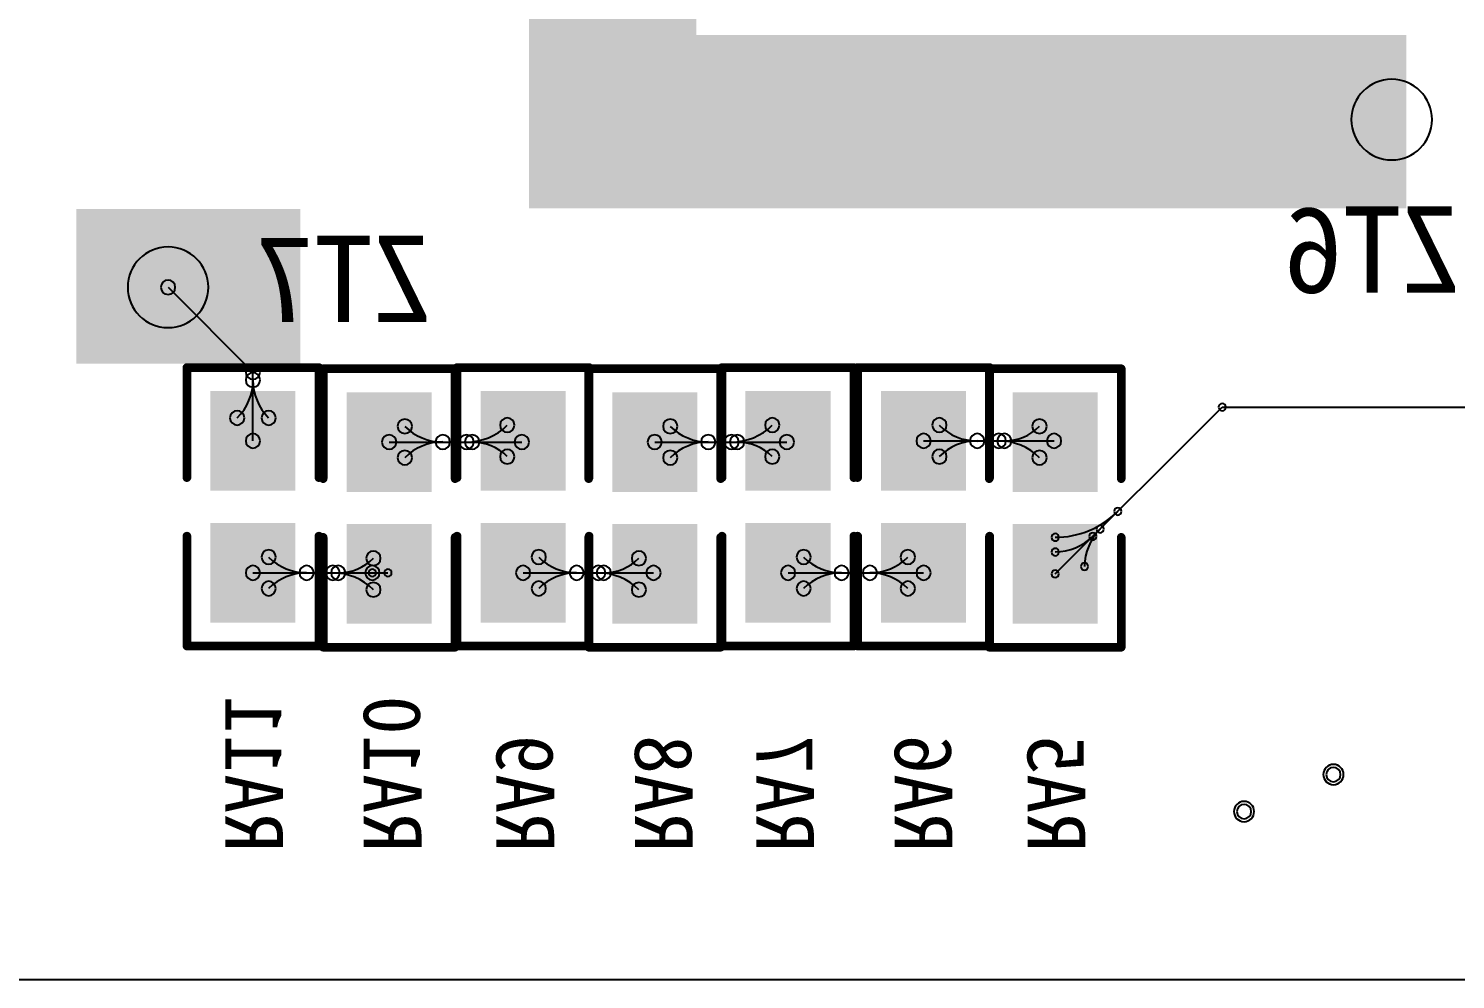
# Model space of a CAD drawing. Header units: inches. Extents: x 32166 to 34772, y 2386 to 4229.
# Drawn here: x 34139.9 to 34246.7, y 3073.3 to 3144.5 of the extents above; entities that cross this region are included whole.
import ezdxf

# ---------------------------------------------------------------- set-up
doc = ezdxf.new("R2010")
doc.units = ezdxf.units.IN
doc.header["$LTSCALE"] = 0.64311
doc.header["$MEASUREMENT"] = 0
for name, color, linetype in [('BOTTOMLAYER', 5, 'CONTINUOUS'), ('BOTTOMOVERLAY', 54, 'CONTINUOUS'), ('BOTTOMPASTE', 16, 'CONTINUOUS'), ('BOTTOMSOLDER', 6, 'CONTINUOUS'), ('KEEPOUTLAYER', 6, 'CONTINUOUS'), ('MULTILAYER', 9, 'CONTINUOUS')]:
    doc.layers.add(name, color=color, linetype=linetype)
doc.styles.get("Standard").update_dxf_attribs({"font": 'txt', "width": 0.8})

msp = doc.modelspace()

# ---------------------------------------------------------------- linework, layer by layer
at = {"layer": 'BOTTOMLAYER'}
for p, q in [((34150.33, 3125.15), (34156.68, 3118.8)), ((34156.68, 3113.65), (34156.68, 3118.8)), ((34216.73, 3103.69), (34229.23, 3116.18)), ((34229.23, 3116.18), (34279.28, 3116.18)), ((34166.88, 3113.56), (34176.81, 3113.56)), ((34186.75, 3113.56), (34196.64, 3113.56)), ((34206.88, 3113.65), (34216.64, 3113.65)), ((34156.68, 3103.77), (34165.62, 3103.77)), ((34165.62, 3103.77), (34166.79, 3103.77)), ((34176.9, 3103.77), (34186.66, 3103.77)), ((34196.73, 3103.77), (34206.88, 3103.77))]:
    msp.add_line(p, q, dxfattribs=at)
for centre, radius, start, end in [((34241.91, 3137.7), 3.02, 0, 180), ((34241.91, 3137.7), 3.02, 180, 0), ((34150.33, 3125.15), 3.02, 0, 180), ((34150.33, 3125.15), 3.02, 180, 0), ((34150.33, 3125.15), 0.54, 0, 180), ((34150.33, 3125.15), 0.54, 180, 0), ((34156.68, 3118.8), 0.54, 0, 180), ((34156.68, 3118.8), 0.54, 0, 180), ((34156.68, 3118.8), 0.54, 180, 0), ((34156.68, 3118.8), 0.54, 180, 0), ((34156.68, 3118.21), 0.54, 0, 180), ((34156.68, 3118.21), 0.54, 0, 180), ((34156.68, 3118.21), 0.54, 0, 180), ((34156.68, 3118.21), 0.54, 0, 180), ((34152.67, 3118.21), 4.02, 314.9999, 359.9999), ((34152.67, 3118.21), 4.02, 314.9999, 359.9999), ((34156.68, 3118.21), 0.54, 180, 0), ((34156.68, 3118.21), 0.54, 180, 0), ((34156.68, 3118.21), 0.54, 180, 0), ((34156.68, 3118.21), 0.54, 180, 0), ((34160.7, 3118.21), 4.02, 180.0001, 225.0001), ((34160.7, 3118.21), 4.02, 180.0001, 225.0001), ((34229.23, 3116.18), 0.274, 0, 180), ((34229.23, 3116.18), 0.274, 0, 180), ((34155.5, 3115.37), 0.54, 0, 180), ((34155.5, 3115.37), 0.54, 0, 180), ((34155.5, 3115.37), 0.54, 180, 0), ((34155.5, 3115.37), 0.54, 180, 0), ((34157.86, 3115.37), 0.54, 0, 180), ((34157.86, 3115.37), 0.54, 0, 180), ((34157.86, 3115.37), 0.54, 180, 0), ((34157.86, 3115.37), 0.54, 180, 0), ((34175.72, 3114.83), 0.54, 0, 180), ((34175.72, 3114.83), 0.54, 0, 180), ((34195.55, 3114.83), 0.54, 0, 180), ((34195.55, 3114.83), 0.54, 0, 180), ((34208.06, 3114.83), 0.54, 0, 180), ((34208.06, 3114.83), 0.54, 0, 180), ((34229.23, 3116.18), 0.274, 180, 0), ((34229.23, 3116.18), 0.274, 180, 0), ((34168.05, 3114.74), 0.54, 0, 180), ((34168.05, 3114.74), 0.54, 0, 180), ((34168.05, 3114.74), 0.54, 180, 0), ((34168.05, 3114.74), 0.54, 180, 0), ((34170.89, 3117.58), 4.02, 224.9999, 269.9999), ((34170.89, 3117.58), 4.02, 224.9999, 269.9999), ((34172.67, 3117.87), 4.31, 270.0001, 315.0001), ((34172.67, 3117.87), 4.31, 270.0001, 315.0001), ((34175.72, 3114.83), 0.54, 180, 0), ((34175.72, 3114.83), 0.54, 180, 0), ((34187.92, 3114.74), 0.54, 0, 180), ((34187.92, 3114.74), 0.54, 0, 180), ((34187.92, 3114.74), 0.54, 180, 0), ((34187.92, 3114.74), 0.54, 180, 0), ((34190.76, 3117.58), 4.02, 224.9999, 269.9999), ((34190.76, 3117.58), 4.02, 224.9999, 269.9999), ((34192.5, 3117.87), 4.31, 270.0001, 315.0001), ((34192.5, 3117.87), 4.31, 270.0001, 315.0001), ((34195.55, 3114.83), 0.54, 180, 0), ((34195.55, 3114.83), 0.54, 180, 0), ((34208.06, 3114.83), 0.54, 180, 0), ((34208.06, 3114.83), 0.54, 180, 0), ((34210.89, 3117.66), 4.02, 224.9999, 269.9999), ((34210.89, 3117.66), 4.02, 224.9999, 269.9999), ((34212.92, 3117.37), 3.72, 270.0001, 315.0001), ((34212.92, 3117.37), 3.72, 270.0001, 315.0001), ((34215.55, 3114.74), 0.54, 0, 180), ((34215.55, 3114.74), 0.54, 0, 180), ((34215.55, 3114.74), 0.54, 180, 0), ((34215.55, 3114.74), 0.54, 180, 0), ((34156.68, 3113.65), 0.54, 0, 180), ((34156.68, 3113.65), 0.54, 180, 0), ((34166.88, 3113.56), 0.54, 0, 180), ((34166.88, 3113.56), 0.54, 180, 0), ((34170.89, 3109.55), 4.02, 90.0001, 135.0001), ((34170.89, 3109.55), 4.02, 90.0001, 135.0001), ((34170.89, 3113.56), 0.54, 0, 180), ((34170.89, 3113.56), 0.54, 0, 180), ((34170.89, 3113.56), 0.54, 0, 180), ((34170.89, 3113.56), 0.54, 0, 180), ((34170.89, 3113.56), 0.54, 180, 0), ((34170.89, 3113.56), 0.54, 180, 0), ((34170.89, 3113.56), 0.54, 180, 0), ((34170.89, 3113.56), 0.54, 180, 0), ((34172.67, 3113.56), 0.54, 0, 180), ((34172.67, 3113.56), 0.54, 0, 180), ((34172.67, 3113.56), 0.54, 180, 0), ((34172.67, 3113.56), 0.54, 180, 0), ((34173.09, 3113.56), 0.54, 0, 180), ((34173.09, 3113.56), 0.54, 0, 180), ((34173.09, 3113.56), 0.54, 180, 0), ((34173.09, 3113.56), 0.54, 180, 0), ((34173.09, 3109.84), 3.72, 44.9999, 89.9999), ((34173.09, 3109.84), 3.72, 44.9999, 89.9999), ((34176.81, 3113.56), 0.54, 0, 180), ((34176.81, 3113.56), 0.54, 180, 0), ((34186.75, 3113.56), 0.54, 0, 180), ((34186.75, 3113.56), 0.54, 180, 0), ((34190.76, 3109.55), 4.02, 90.0001, 135.0001), ((34190.76, 3109.55), 4.02, 90.0001, 135.0001), ((34190.76, 3113.56), 0.54, 0, 180), ((34190.76, 3113.56), 0.54, 0, 180), ((34190.76, 3113.56), 0.54, 0, 180), ((34190.76, 3113.56), 0.54, 0, 180), ((34190.76, 3113.56), 0.54, 180, 0), ((34190.76, 3113.56), 0.54, 180, 0), ((34190.76, 3113.56), 0.54, 180, 0), ((34190.76, 3113.56), 0.54, 180, 0), ((34192.5, 3113.56), 0.54, 0, 180), ((34192.5, 3113.56), 0.54, 0, 180), ((34192.5, 3113.56), 0.54, 180, 0), ((34192.5, 3113.56), 0.54, 180, 0), ((34192.92, 3113.56), 0.54, 0, 180), ((34192.92, 3113.56), 0.54, 0, 180), ((34192.92, 3113.56), 0.54, 180, 0), ((34192.92, 3113.56), 0.54, 180, 0), ((34192.92, 3109.84), 3.72, 44.9999, 89.9999), ((34192.92, 3109.84), 3.72, 44.9999, 89.9999), ((34196.64, 3113.56), 0.54, 0, 180), ((34196.64, 3113.56), 0.54, 180, 0), ((34206.88, 3113.65), 0.54, 0, 180), ((34206.88, 3113.65), 0.54, 180, 0), ((34210.89, 3109.63), 4.02, 90.0001, 135.0001), ((34210.89, 3109.63), 4.02, 90.0001, 135.0001), ((34210.89, 3113.65), 0.54, 0, 180), ((34210.89, 3113.65), 0.54, 0, 180), ((34210.89, 3113.65), 0.54, 0, 180), ((34210.89, 3113.65), 0.54, 0, 180), ((34210.89, 3113.65), 0.54, 180, 0), ((34210.89, 3113.65), 0.54, 180, 0), ((34210.89, 3113.65), 0.54, 180, 0), ((34210.89, 3113.65), 0.54, 180, 0), ((34212.5, 3113.65), 0.54, 0, 180), ((34212.5, 3113.65), 0.54, 0, 180), ((34212.5, 3113.65), 0.54, 180, 0), ((34212.5, 3113.65), 0.54, 180, 0), ((34212.92, 3113.65), 0.54, 0, 180), ((34212.92, 3113.65), 0.54, 0, 180), ((34212.92, 3113.65), 0.54, 180, 0), ((34212.92, 3113.65), 0.54, 180, 0), ((34212.5, 3109.34), 4.31, 44.9999, 89.9999), ((34212.5, 3109.34), 4.31, 44.9999, 89.9999), ((34216.64, 3113.65), 0.54, 0, 180), ((34216.64, 3113.65), 0.54, 180, 0), ((34168.05, 3112.39), 0.54, 0, 180), ((34168.05, 3112.39), 0.54, 0, 180), ((34168.05, 3112.39), 0.54, 180, 0), ((34168.05, 3112.39), 0.54, 180, 0), ((34175.72, 3112.47), 0.54, 0, 180), ((34175.72, 3112.47), 0.54, 0, 180), ((34175.72, 3112.47), 0.54, 180, 0), ((34175.72, 3112.47), 0.54, 180, 0), ((34187.92, 3112.39), 0.54, 0, 180), ((34187.92, 3112.39), 0.54, 0, 180), ((34187.92, 3112.39), 0.54, 180, 0), ((34187.92, 3112.39), 0.54, 180, 0), ((34195.55, 3112.47), 0.54, 0, 180), ((34195.55, 3112.47), 0.54, 0, 180), ((34195.55, 3112.47), 0.54, 180, 0), ((34195.55, 3112.47), 0.54, 180, 0), ((34208.06, 3112.47), 0.54, 0, 180), ((34208.06, 3112.47), 0.54, 0, 180), ((34208.06, 3112.47), 0.54, 180, 0), ((34208.06, 3112.47), 0.54, 180, 0), ((34215.55, 3112.39), 0.54, 0, 180), ((34215.55, 3112.39), 0.54, 0, 180), ((34215.55, 3112.39), 0.54, 180, 0), ((34215.55, 3112.39), 0.54, 180, 0), ((34216.73, 3113.05), 6.62, 270.0001, 315.0001), ((34216.73, 3113.05), 6.62, 270.0001, 315.0001), ((34221.41, 3108.37), 0.274, 0, 180), ((34221.41, 3108.37), 0.274, 0, 180), ((34221.41, 3108.37), 0.274, 180, 0), ((34221.41, 3108.37), 0.274, 180, 0), ((34222.9, 3104.24), 3.97, 135, 180), ((34222.9, 3104.24), 3.97, 135, 180), ((34219.54, 3106.5), 0.274, 0, 180), ((34219.54, 3106.5), 0.274, 0, 180), ((34220.09, 3107.05), 0.274, 0, 180), ((34220.09, 3107.05), 0.274, 0, 180), ((34220.09, 3107.05), 0.274, 180, 0), ((34220.09, 3107.05), 0.274, 180, 0), ((34216.73, 3106.43), 0.274, 0, 180), ((34216.73, 3106.43), 0.274, 0, 180), ((34216.73, 3106.43), 0.274, 180, 0), ((34216.73, 3106.43), 0.274, 180, 0), ((34216.73, 3109.31), 3.97, 270, 315), ((34216.73, 3109.31), 3.97, 270, 315), ((34219.54, 3106.5), 0.274, 180, 0), ((34219.54, 3106.5), 0.274, 180, 0), ((34157.86, 3104.95), 0.54, 0, 180), ((34157.86, 3104.95), 0.54, 0, 180), ((34157.86, 3104.95), 0.54, 180, 0), ((34157.86, 3104.95), 0.54, 180, 0), ((34160.7, 3107.79), 4.02, 224.9999, 269.9999), ((34160.7, 3107.79), 4.02, 224.9999, 269.9999), ((34163.07, 3107.49), 3.72, 270.0001, 315.0001), ((34163.07, 3107.49), 3.72, 270.0001, 315.0001), ((34165.7, 3104.86), 0.54, 0, 180), ((34165.7, 3104.86), 0.54, 0, 180), ((34165.7, 3104.86), 0.54, 180, 0), ((34165.7, 3104.86), 0.54, 180, 0), ((34178.07, 3104.95), 0.54, 0, 180), ((34178.07, 3104.95), 0.54, 0, 180), ((34178.07, 3104.95), 0.54, 180, 0), ((34178.07, 3104.95), 0.54, 180, 0), ((34180.91, 3107.79), 4.02, 224.9999, 269.9999), ((34180.91, 3107.79), 4.02, 224.9999, 269.9999), ((34182.94, 3107.49), 3.72, 270.0001, 315.0001), ((34182.94, 3107.49), 3.72, 270.0001, 315.0001), ((34185.57, 3104.86), 0.54, 0, 180), ((34185.57, 3104.86), 0.54, 0, 180), ((34185.57, 3104.86), 0.54, 180, 0), ((34185.57, 3104.86), 0.54, 180, 0), ((34197.9, 3104.95), 0.54, 0, 180), ((34197.9, 3104.95), 0.54, 0, 180), ((34197.9, 3104.95), 0.54, 180, 0), ((34197.9, 3104.95), 0.54, 180, 0), ((34200.74, 3107.79), 4.02, 224.9999, 269.9999), ((34200.74, 3107.79), 4.02, 224.9999, 269.9999), ((34202.86, 3107.79), 4.02, 270.0001, 315.0001), ((34202.86, 3107.79), 4.02, 270.0001, 315.0001), ((34205.7, 3104.95), 0.54, 0, 180), ((34205.7, 3104.95), 0.54, 0, 180), ((34205.7, 3104.95), 0.54, 180, 0), ((34205.7, 3104.95), 0.54, 180, 0), ((34216.73, 3105.33), 0.274, 0, 180), ((34216.73, 3105.33), 0.274, 0, 180), ((34216.73, 3105.33), 0.274, 180, 0), ((34216.73, 3105.33), 0.274, 180, 0), ((34156.68, 3103.77), 0.54, 0, 180), ((34156.68, 3103.77), 0.54, 180, 0), ((34160.7, 3099.76), 4.02, 90.0001, 135.0001), ((34160.7, 3099.76), 4.02, 90.0001, 135.0001), ((34160.7, 3103.77), 0.54, 0, 180), ((34160.7, 3103.77), 0.54, 0, 180), ((34160.7, 3103.77), 0.54, 0, 180), ((34160.7, 3103.77), 0.54, 0, 180), ((34160.7, 3103.77), 0.54, 180, 0), ((34160.7, 3103.77), 0.54, 180, 0), ((34160.7, 3103.77), 0.54, 180, 0), ((34160.7, 3103.77), 0.54, 180, 0), ((34162.65, 3103.77), 0.54, 0, 180), ((34162.65, 3103.77), 0.54, 0, 180), ((34162.65, 3103.77), 0.54, 180, 0), ((34162.65, 3103.77), 0.54, 180, 0), ((34163.07, 3103.77), 0.54, 0, 180), ((34163.07, 3103.77), 0.54, 0, 180), ((34163.07, 3103.77), 0.54, 180, 0), ((34163.07, 3103.77), 0.54, 180, 0), ((34162.65, 3099.46), 4.31, 44.9999, 89.9999), ((34162.65, 3099.46), 4.31, 44.9999, 89.9999), ((34165.62, 3103.77), 0.54, 0, 180), ((34165.62, 3103.77), 0.54, 180, 0), ((34165.62, 3103.77), 0.274, 0, 180), ((34165.62, 3103.77), 0.274, 180, 0), ((34166.79, 3103.77), 0.274, 0, 180), ((34166.79, 3103.77), 0.274, 180, 0), ((34176.9, 3103.77), 0.54, 0, 180), ((34176.9, 3103.77), 0.54, 180, 0), ((34180.91, 3099.76), 4.02, 90.0001, 135.0001), ((34180.91, 3099.76), 4.02, 90.0001, 135.0001), ((34180.91, 3103.77), 0.54, 0, 180), ((34180.91, 3103.77), 0.54, 0, 180), ((34180.91, 3103.77), 0.54, 0, 180), ((34180.91, 3103.77), 0.54, 0, 180), ((34180.91, 3103.77), 0.54, 180, 0), ((34180.91, 3103.77), 0.54, 180, 0), ((34180.91, 3103.77), 0.54, 180, 0), ((34180.91, 3103.77), 0.54, 180, 0), ((34182.52, 3103.77), 0.54, 0, 180), ((34182.52, 3103.77), 0.54, 0, 180), ((34182.52, 3103.77), 0.54, 180, 0), ((34182.52, 3103.77), 0.54, 180, 0), ((34182.94, 3103.77), 0.54, 0, 180), ((34182.94, 3103.77), 0.54, 0, 180), ((34182.94, 3103.77), 0.54, 180, 0), ((34182.94, 3103.77), 0.54, 180, 0), ((34182.52, 3099.46), 4.31, 44.9999, 89.9999), ((34182.52, 3099.46), 4.31, 44.9999, 89.9999), ((34186.66, 3103.77), 0.54, 0, 180), ((34186.66, 3103.77), 0.54, 180, 0), ((34196.73, 3103.77), 0.54, 0, 180), ((34196.73, 3103.77), 0.54, 180, 0), ((34200.74, 3099.76), 4.02, 90.0001, 135.0001), ((34200.74, 3099.76), 4.02, 90.0001, 135.0001), ((34200.74, 3103.77), 0.54, 0, 180), ((34200.74, 3103.77), 0.54, 0, 180), ((34200.74, 3103.77), 0.54, 0, 180), ((34200.74, 3103.77), 0.54, 0, 180), ((34200.74, 3103.77), 0.54, 180, 0), ((34200.74, 3103.77), 0.54, 180, 0), ((34200.74, 3103.77), 0.54, 180, 0), ((34200.74, 3103.77), 0.54, 180, 0), ((34202.86, 3103.77), 0.54, 0, 180), ((34202.86, 3103.77), 0.54, 0, 180), ((34202.86, 3103.77), 0.54, 0, 180), ((34202.86, 3103.77), 0.54, 0, 180), ((34202.86, 3103.77), 0.54, 180, 0), ((34202.86, 3103.77), 0.54, 180, 0), ((34202.86, 3103.77), 0.54, 180, 0), ((34202.86, 3103.77), 0.54, 180, 0), ((34202.86, 3099.76), 4.02, 44.9999, 89.9999), ((34202.86, 3099.76), 4.02, 44.9999, 89.9999), ((34206.88, 3103.77), 0.54, 0, 180), ((34206.88, 3103.77), 0.54, 180, 0), ((34216.73, 3103.69), 0.274, 0, 180), ((34216.73, 3103.69), 0.274, 180, 0), ((34218.92, 3104.24), 0.274, 0, 180), ((34218.92, 3104.24), 0.274, 0, 180), ((34218.92, 3104.24), 0.274, 180, 0), ((34218.92, 3104.24), 0.274, 180, 0), ((34157.86, 3102.6), 0.54, 0, 180), ((34157.86, 3102.6), 0.54, 0, 180), ((34157.86, 3102.6), 0.54, 180, 0), ((34157.86, 3102.6), 0.54, 180, 0), ((34165.7, 3102.51), 0.54, 0, 180), ((34165.7, 3102.51), 0.54, 0, 180), ((34165.7, 3102.51), 0.54, 180, 0), ((34165.7, 3102.51), 0.54, 180, 0), ((34178.07, 3102.6), 0.54, 0, 180), ((34178.07, 3102.6), 0.54, 0, 180), ((34178.07, 3102.6), 0.54, 180, 0), ((34178.07, 3102.6), 0.54, 180, 0), ((34185.57, 3102.51), 0.54, 0, 180), ((34185.57, 3102.51), 0.54, 0, 180), ((34185.57, 3102.51), 0.54, 180, 0), ((34185.57, 3102.51), 0.54, 180, 0), ((34197.9, 3102.6), 0.54, 0, 180), ((34197.9, 3102.6), 0.54, 0, 180), ((34197.9, 3102.6), 0.54, 180, 0), ((34197.9, 3102.6), 0.54, 180, 0), ((34205.7, 3102.6), 0.54, 0, 180), ((34205.7, 3102.6), 0.54, 0, 180), ((34205.7, 3102.6), 0.54, 180, 0), ((34205.7, 3102.6), 0.54, 180, 0), ((34237.55, 3088.67), 0.54, 0, 180), ((34237.55, 3088.67), 0.54, 180, 0), ((34230.86, 3085.9), 0.54, 0, 180), ((34230.86, 3085.9), 0.54, 180, 0)]:
    msp.add_arc(centre, radius, start, end, dxfattribs=at)
for points in [[(34177.34, 3131.07), (34189.86, 3131.07), (34177.34, 3160.45), (34189.86, 3160.45)], [(34177.34, 3131.07), (34243, 3131.07), (34177.34, 3144.03), (34243, 3144.03)], [(34143.46, 3119.42), (34160.22, 3119.42), (34143.46, 3131), (34160.22, 3131)], [(34159.42, 3110.36), (34159.42, 3116.94), (34153.94, 3110.36), (34153.94, 3116.94)], [(34164.13, 3116.85), (34164.13, 3110.27), (34169.62, 3116.85), (34169.62, 3110.27)], [(34174.16, 3116.94), (34174.16, 3110.36), (34179.64, 3116.94), (34179.64, 3110.36)], [(34189.49, 3110.27), (34189.49, 3116.85), (34184, 3110.27), (34184, 3116.85)], [(34193.98, 3116.94), (34193.98, 3110.36), (34199.47, 3116.94), (34199.47, 3110.36)], [(34204.14, 3116.94), (34204.14, 3110.36), (34209.62, 3116.94), (34209.62, 3110.36)], [(34219.47, 3110.27), (34219.47, 3116.85), (34213.99, 3110.27), (34213.99, 3116.85)], [(34159.42, 3100.48), (34159.42, 3107.07), (34153.94, 3100.48), (34153.94, 3107.07)], [(34164.13, 3106.98), (34164.13, 3100.4), (34169.62, 3106.98), (34169.62, 3100.4)], [(34174.16, 3107.07), (34174.16, 3100.48), (34179.64, 3107.07), (34179.64, 3100.48)], [(34189.49, 3100.4), (34189.49, 3106.98), (34184, 3100.4), (34184, 3106.98)], [(34193.98, 3107.07), (34193.98, 3100.48), (34199.47, 3107.07), (34199.47, 3100.48)], [(34204.14, 3107.07), (34204.14, 3100.48), (34209.62, 3107.07), (34209.62, 3100.48)], [(34219.47, 3100.4), (34219.47, 3106.98), (34213.99, 3100.4), (34213.99, 3106.98)]]:
    msp.add_solid(points, dxfattribs=at)
at = {"layer": 'BOTTOMOVERLAY', "const_width": 0.648}
for points in [[(34151.74, 3110.91), (34151.74, 3119.14)], [(34151.74, 3119.14), (34161.62, 3119.14)], [(34161.62, 3110.91), (34161.62, 3119.14)], [(34161.94, 3110.82), (34161.94, 3119.05)], [(34161.94, 3119.05), (34171.81, 3119.05)], [(34171.81, 3110.82), (34171.81, 3119.05)], [(34171.96, 3110.91), (34171.96, 3119.14)], [(34171.96, 3119.14), (34181.84, 3119.14)], [(34181.81, 3110.82), (34181.81, 3119.05)], [(34181.81, 3119.05), (34191.69, 3119.05)], [(34181.84, 3110.91), (34181.84, 3119.14)], [(34191.69, 3110.82), (34191.69, 3119.05)], [(34191.79, 3110.91), (34191.79, 3119.14)], [(34191.79, 3119.14), (34201.66, 3119.14)], [(34201.66, 3110.91), (34201.66, 3119.14)], [(34201.94, 3110.91), (34201.94, 3119.14)], [(34201.94, 3119.14), (34211.82, 3119.14)], [(34211.79, 3110.82), (34211.79, 3119.05)], [(34211.79, 3119.05), (34221.67, 3119.05)], [(34211.82, 3110.91), (34211.82, 3119.14)], [(34221.67, 3110.82), (34221.67, 3119.05)], [(34151.74, 3098.29), (34151.74, 3106.52)], [(34161.62, 3098.29), (34161.62, 3106.52)], [(34161.94, 3098.2), (34161.94, 3106.43)], [(34171.81, 3098.2), (34171.81, 3106.43)], [(34171.96, 3098.29), (34171.96, 3106.52)], [(34181.81, 3098.2), (34181.81, 3106.43)], [(34181.84, 3098.29), (34181.84, 3106.52)], [(34191.69, 3098.2), (34191.69, 3106.43)], [(34191.79, 3098.29), (34191.79, 3106.52)], [(34201.66, 3098.29), (34201.66, 3106.52)], [(34201.94, 3098.29), (34201.94, 3106.52)], [(34211.79, 3098.2), (34211.79, 3106.43)], [(34211.82, 3098.29), (34211.82, 3106.52)], [(34221.67, 3098.2), (34221.67, 3106.43)], [(34151.74, 3098.29), (34161.62, 3098.29)], [(34161.94, 3098.2), (34171.81, 3098.2)], [(34171.96, 3098.29), (34181.84, 3098.29)], [(34181.81, 3098.2), (34191.69, 3098.2)], [(34191.79, 3098.29), (34201.66, 3098.29)], [(34201.94, 3098.29), (34211.82, 3098.29)], [(34211.79, 3098.2), (34221.67, 3098.2)]]:
    msp.add_lwpolyline(points, dxfattribs=at)
at = {"layer": 'BOTTOMOVERLAY', "const_width": 0.324}
for points in [[(34151.74, 3118.97, 1), (34151.74, 3119.3, 1)], [(34151.74, 3118.97, 1), (34151.74, 3119.3, 1)], [(34161.62, 3118.97, 1), (34161.62, 3119.3, 1)], [(34161.62, 3118.97, 1), (34161.62, 3119.3, 1)], [(34161.94, 3119.21, 1), (34161.94, 3118.89, 1)], [(34161.94, 3119.21, 1), (34161.94, 3118.89, 1)], [(34171.81, 3119.21, 1), (34171.81, 3118.89, 1)], [(34171.81, 3119.21, 1), (34171.81, 3118.89, 1)], [(34171.96, 3119.3, 1), (34171.96, 3118.97, 1)], [(34171.96, 3119.3, 1), (34171.96, 3118.97, 1)], [(34181.81, 3118.89, 1), (34181.81, 3119.21, 1)], [(34181.81, 3118.89, 1), (34181.81, 3119.21, 1)], [(34181.84, 3119.3, 1), (34181.84, 3118.97, 1)], [(34181.84, 3119.3, 1), (34181.84, 3118.97, 1)], [(34191.69, 3118.89, 1), (34191.69, 3119.21, 1)], [(34191.69, 3118.89, 1), (34191.69, 3119.21, 1)], [(34191.79, 3119.3, 1), (34191.79, 3118.97, 1)], [(34191.79, 3119.3, 1), (34191.79, 3118.97, 1)], [(34201.66, 3119.3, 1), (34201.66, 3118.97, 1)], [(34201.66, 3119.3, 1), (34201.66, 3118.97, 1)], [(34201.94, 3119.3, 1), (34201.94, 3118.97, 1)], [(34201.94, 3119.3, 1), (34201.94, 3118.97, 1)], [(34211.79, 3118.89, 1), (34211.79, 3119.21, 1)], [(34211.79, 3118.89, 1), (34211.79, 3119.21, 1)], [(34211.82, 3119.3, 1), (34211.82, 3118.97, 1)], [(34211.82, 3119.3, 1), (34211.82, 3118.97, 1)], [(34221.67, 3118.89, 1), (34221.67, 3119.21, 1)], [(34221.67, 3118.89, 1), (34221.67, 3119.21, 1)], [(34151.74, 3110.74, 1), (34151.74, 3111.07, 1)], [(34161.62, 3110.74, 1), (34161.62, 3111.07, 1)], [(34161.94, 3110.98, 1), (34161.94, 3110.66, 1)], [(34171.81, 3110.98, 1), (34171.81, 3110.66, 1)], [(34171.96, 3111.07, 1), (34171.96, 3110.74, 1)], [(34181.81, 3110.66, 1), (34181.81, 3110.98, 1)], [(34181.84, 3111.07, 1), (34181.84, 3110.74, 1)], [(34191.69, 3110.66, 1), (34191.69, 3110.98, 1)], [(34191.79, 3111.07, 1), (34191.79, 3110.74, 1)], [(34201.66, 3111.07, 1), (34201.66, 3110.74, 1)], [(34201.94, 3111.07, 1), (34201.94, 3110.74, 1)], [(34211.79, 3110.66, 1), (34211.79, 3110.98, 1)], [(34211.82, 3111.07, 1), (34211.82, 3110.74, 1)], [(34221.67, 3110.66, 1), (34221.67, 3110.98, 1)], [(34151.74, 3106.35, 1), (34151.74, 3106.68, 1)], [(34161.62, 3106.35, 1), (34161.62, 3106.68, 1)], [(34161.94, 3106.59, 1), (34161.94, 3106.27, 1)], [(34171.81, 3106.59, 1), (34171.81, 3106.27, 1)], [(34171.96, 3106.68, 1), (34171.96, 3106.35, 1)], [(34181.81, 3106.27, 1), (34181.81, 3106.59, 1)], [(34181.84, 3106.68, 1), (34181.84, 3106.35, 1)], [(34191.69, 3106.27, 1), (34191.69, 3106.59, 1)], [(34191.79, 3106.68, 1), (34191.79, 3106.35, 1)], [(34201.66, 3106.68, 1), (34201.66, 3106.35, 1)], [(34201.94, 3106.68, 1), (34201.94, 3106.35, 1)], [(34211.79, 3106.27, 1), (34211.79, 3106.59, 1)], [(34211.82, 3106.68, 1), (34211.82, 3106.35, 1)], [(34221.67, 3106.27, 1), (34221.67, 3106.59, 1)], [(34151.74, 3098.13, 1), (34151.74, 3098.45, 1)], [(34151.74, 3098.13, 1), (34151.74, 3098.45, 1)], [(34161.62, 3098.13, 1), (34161.62, 3098.45, 1)], [(34161.62, 3098.13, 1), (34161.62, 3098.45, 1)], [(34161.94, 3098.36, 1), (34161.94, 3098.04, 1)], [(34161.94, 3098.36, 1), (34161.94, 3098.04, 1)], [(34171.81, 3098.36, 1), (34171.81, 3098.04, 1)], [(34171.81, 3098.36, 1), (34171.81, 3098.04, 1)], [(34171.96, 3098.45, 1), (34171.96, 3098.13, 1)], [(34171.96, 3098.45, 1), (34171.96, 3098.13, 1)], [(34181.81, 3098.04, 1), (34181.81, 3098.36, 1)], [(34181.81, 3098.04, 1), (34181.81, 3098.36, 1)], [(34181.84, 3098.45, 1), (34181.84, 3098.13, 1)], [(34181.84, 3098.45, 1), (34181.84, 3098.13, 1)], [(34191.69, 3098.04, 1), (34191.69, 3098.36, 1)], [(34191.69, 3098.04, 1), (34191.69, 3098.36, 1)], [(34191.79, 3098.45, 1), (34191.79, 3098.13, 1)], [(34191.79, 3098.45, 1), (34191.79, 3098.13, 1)], [(34201.66, 3098.45, 1), (34201.66, 3098.13, 1)], [(34201.66, 3098.45, 1), (34201.66, 3098.13, 1)], [(34201.94, 3098.45, 1), (34201.94, 3098.13, 1)], [(34201.94, 3098.45, 1), (34201.94, 3098.13, 1)], [(34211.79, 3098.04, 1), (34211.79, 3098.36, 1)], [(34211.79, 3098.04, 1), (34211.79, 3098.36, 1)], [(34211.82, 3098.45, 1), (34211.82, 3098.13, 1)], [(34211.82, 3098.45, 1), (34211.82, 3098.13, 1)], [(34221.67, 3098.04, 1), (34221.67, 3098.36, 1)], [(34221.67, 3098.04, 1), (34221.67, 3098.36, 1)]]:
    msp.add_lwpolyline(points, format="xyb", close=True, dxfattribs=at)
at = {"layer": 'BOTTOMPASTE'}
for points in [[(34159.42, 3110.36), (34159.42, 3116.94), (34153.94, 3110.36), (34153.94, 3116.94)], [(34164.13, 3116.85), (34164.13, 3110.27), (34169.62, 3116.85), (34169.62, 3110.27)], [(34174.16, 3116.94), (34174.16, 3110.36), (34179.64, 3116.94), (34179.64, 3110.36)], [(34189.49, 3110.27), (34189.49, 3116.85), (34184, 3110.27), (34184, 3116.85)], [(34193.98, 3116.94), (34193.98, 3110.36), (34199.47, 3116.94), (34199.47, 3110.36)], [(34204.14, 3116.94), (34204.14, 3110.36), (34209.62, 3116.94), (34209.62, 3110.36)], [(34219.47, 3110.27), (34219.47, 3116.85), (34213.99, 3110.27), (34213.99, 3116.85)], [(34159.42, 3100.48), (34159.42, 3107.07), (34153.94, 3100.48), (34153.94, 3107.07)], [(34164.13, 3106.98), (34164.13, 3100.4), (34169.62, 3106.98), (34169.62, 3100.4)], [(34174.16, 3107.07), (34174.16, 3100.48), (34179.64, 3107.07), (34179.64, 3100.48)], [(34189.49, 3100.4), (34189.49, 3106.98), (34184, 3100.4), (34184, 3106.98)], [(34193.98, 3107.07), (34193.98, 3100.48), (34199.47, 3107.07), (34199.47, 3100.48)], [(34204.14, 3107.07), (34204.14, 3100.48), (34209.62, 3107.07), (34209.62, 3100.48)], [(34219.47, 3100.4), (34219.47, 3106.98), (34213.99, 3100.4), (34213.99, 3106.98)]]:
    msp.add_solid(points, dxfattribs=at)
at = {"layer": 'BOTTOMSOLDER'}
for centre, start, end in [((34237.55, 3088.67), 0, 180), ((34237.55, 3088.67), 180, 0), ((34230.86, 3085.9), 0, 180), ((34230.86, 3085.9), 180, 0)]:
    msp.add_arc(centre, 0.759, start, end, dxfattribs=at)
for points in [[(34177.46, 3131.09), (34189.56, 3131.09), (34177.46, 3160.59), (34189.56, 3160.59)], [(34177.46, 3131.09), (34240.88, 3131.09), (34177.46, 3143.83), (34240.88, 3143.83)], [(34226.79, 3131.56), (34242.26, 3131.56), (34226.79, 3143.75), (34242.26, 3143.75)], [(34143.5, 3119.42), (34160.22, 3119.42), (34143.5, 3130.87), (34160.22, 3130.87)], [(34159.86, 3109.92), (34159.86, 3117.38), (34153.5, 3109.92), (34153.5, 3117.38)], [(34163.69, 3117.29), (34163.69, 3109.83), (34170.06, 3117.29), (34170.06, 3109.83)], [(34173.72, 3117.38), (34173.72, 3109.92), (34180.08, 3117.38), (34180.08, 3109.92)], [(34189.93, 3109.83), (34189.93, 3117.29), (34183.57, 3109.83), (34183.57, 3117.29)], [(34193.54, 3117.38), (34193.54, 3109.92), (34199.91, 3117.38), (34199.91, 3109.92)], [(34203.7, 3117.38), (34203.7, 3109.92), (34210.06, 3117.38), (34210.06, 3109.92)], [(34219.91, 3109.83), (34219.91, 3117.29), (34213.55, 3109.83), (34213.55, 3117.29)], [(34159.86, 3100.04), (34159.86, 3107.5), (34153.5, 3100.04), (34153.5, 3107.5)], [(34163.69, 3107.42), (34163.69, 3099.96), (34170.06, 3107.42), (34170.06, 3099.96)], [(34173.72, 3107.5), (34173.72, 3100.04), (34180.08, 3107.5), (34180.08, 3100.04)], [(34189.93, 3099.96), (34189.93, 3107.42), (34183.57, 3099.96), (34183.57, 3107.42)], [(34193.54, 3107.5), (34193.54, 3100.04), (34199.91, 3107.5), (34199.91, 3100.04)], [(34203.7, 3107.5), (34203.7, 3100.04), (34210.06, 3107.5), (34210.06, 3100.04)], [(34219.91, 3099.96), (34219.91, 3107.42), (34213.55, 3099.96), (34213.55, 3107.42)]]:
    msp.add_solid(points, dxfattribs=at)
at = {"layer": 'KEEPOUTLAYER'}
msp.add_line((32893.17, 3073.33), (34340.37, 3073.33), dxfattribs=at)
at = {"layer": 'MULTILAYER'}
for centre, radius, start, end in [((34241.91, 3137.7), 3.02, 0, 180), ((34241.91, 3137.7), 3.02, 180, 0), ((34150.33, 3125.15), 3.02, 0, 180), ((34150.33, 3125.15), 3.02, 180, 0), ((34237.55, 3088.67), 0.54, 0, 180), ((34237.55, 3088.67), 0.54, 180, 0), ((34230.86, 3085.9), 0.54, 0, 180), ((34230.86, 3085.9), 0.54, 180, 0)]:
    msp.add_arc(centre, radius, start, end, dxfattribs=at)

# ---------------------------------------------------------------- texts
at = {"layer": 'BOTTOMOVERLAY', "text_generation_flag": 2}
for s, height, rotation, p in [('ZT6', 6.48, 360, (34247.06, 3124.74)), ('ZT7', 6.48, 360, (34170.07, 3122.54)), ('RA11', 4.32, 270, (34154.61, 3082.83)), ('RA10', 4.32, 270, (34164.98, 3082.83)), ('RA9', 4.32, 270, (34174.91, 3082.83)), ('RA8', 4.32, 270, (34185.28, 3082.83)), ('RA7', 4.32, 270, (34194.35, 3082.83)), ('RA6', 4.32, 270, (34204.72, 3082.83)), ('RA5', 4.32, 270, (34214.66, 3082.83))]:
    msp.add_text(s, height=height, rotation=rotation, dxfattribs=at).set_placement(p)

doc.saveas('drawing.dxf')
